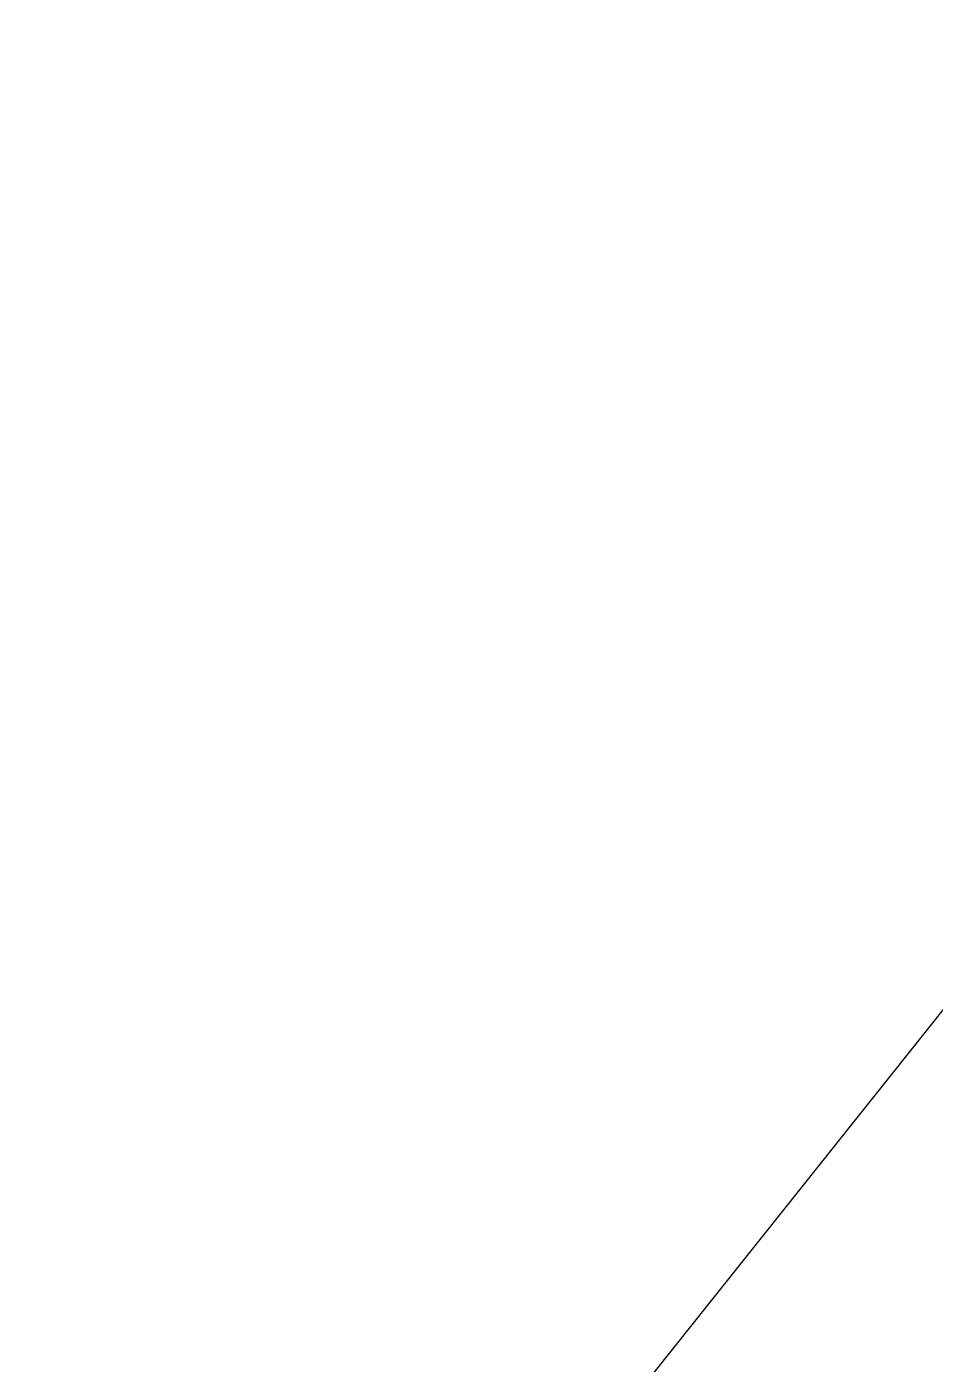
# Model space of a CAD drawing. Header units: millimetres. Extents: x -7937 to 19259, y -19600 to 24975.
# Drawn here: x -1263 to 3388, y 18131 to 24975 of the extents above; entities that cross this region are included whole.
import ezdxf
from ezdxf.enums import TextEntityAlignment as Align

# ---------------------------------------------------------------- set-up
doc = ezdxf.new("R2010")
doc.units = ezdxf.units.MM
doc.layers.add('Техника. Кран LR 1400-2', color=250, linetype='Continuous')
doc.styles.get("Standard").update_dxf_attribs({"font": ''})
doc.styles.get('Standard').set_extended_font_data('Mipgost')

# ---------------------------------------------------------------- blocks, each defined once
blk = doc.blocks.new('*U258')
at = {"color": 0, "linetype": 'ByBlock', "lineweight": -2, "transparency": 16777216}
blk.add_lwpolyline([(-7209.5, 6606.6), (5125.8, 22073.7)], dxfattribs=at)
at = {"layer": 'Defpoints', "color": 0, "linetype": 'ByBlock', "lineweight": -2, "transparency": 16777216, "width": 0.8}
blk.add_attdef('МАРКА', text='', height=250, dxfattribs=at).set_placement((-2374.3, 2508.6), align=Align.MIDDLE_CENTER)

msp = doc.modelspace()

# ---------------------------------------------------------------- block references
at = {"layer": 'Техника. Кран LR 1400-2', "transparency": 33554687}
msp.add_blockref('*U258', (0, 0), dxfattribs=at)

doc.saveas('drawing.dxf')
